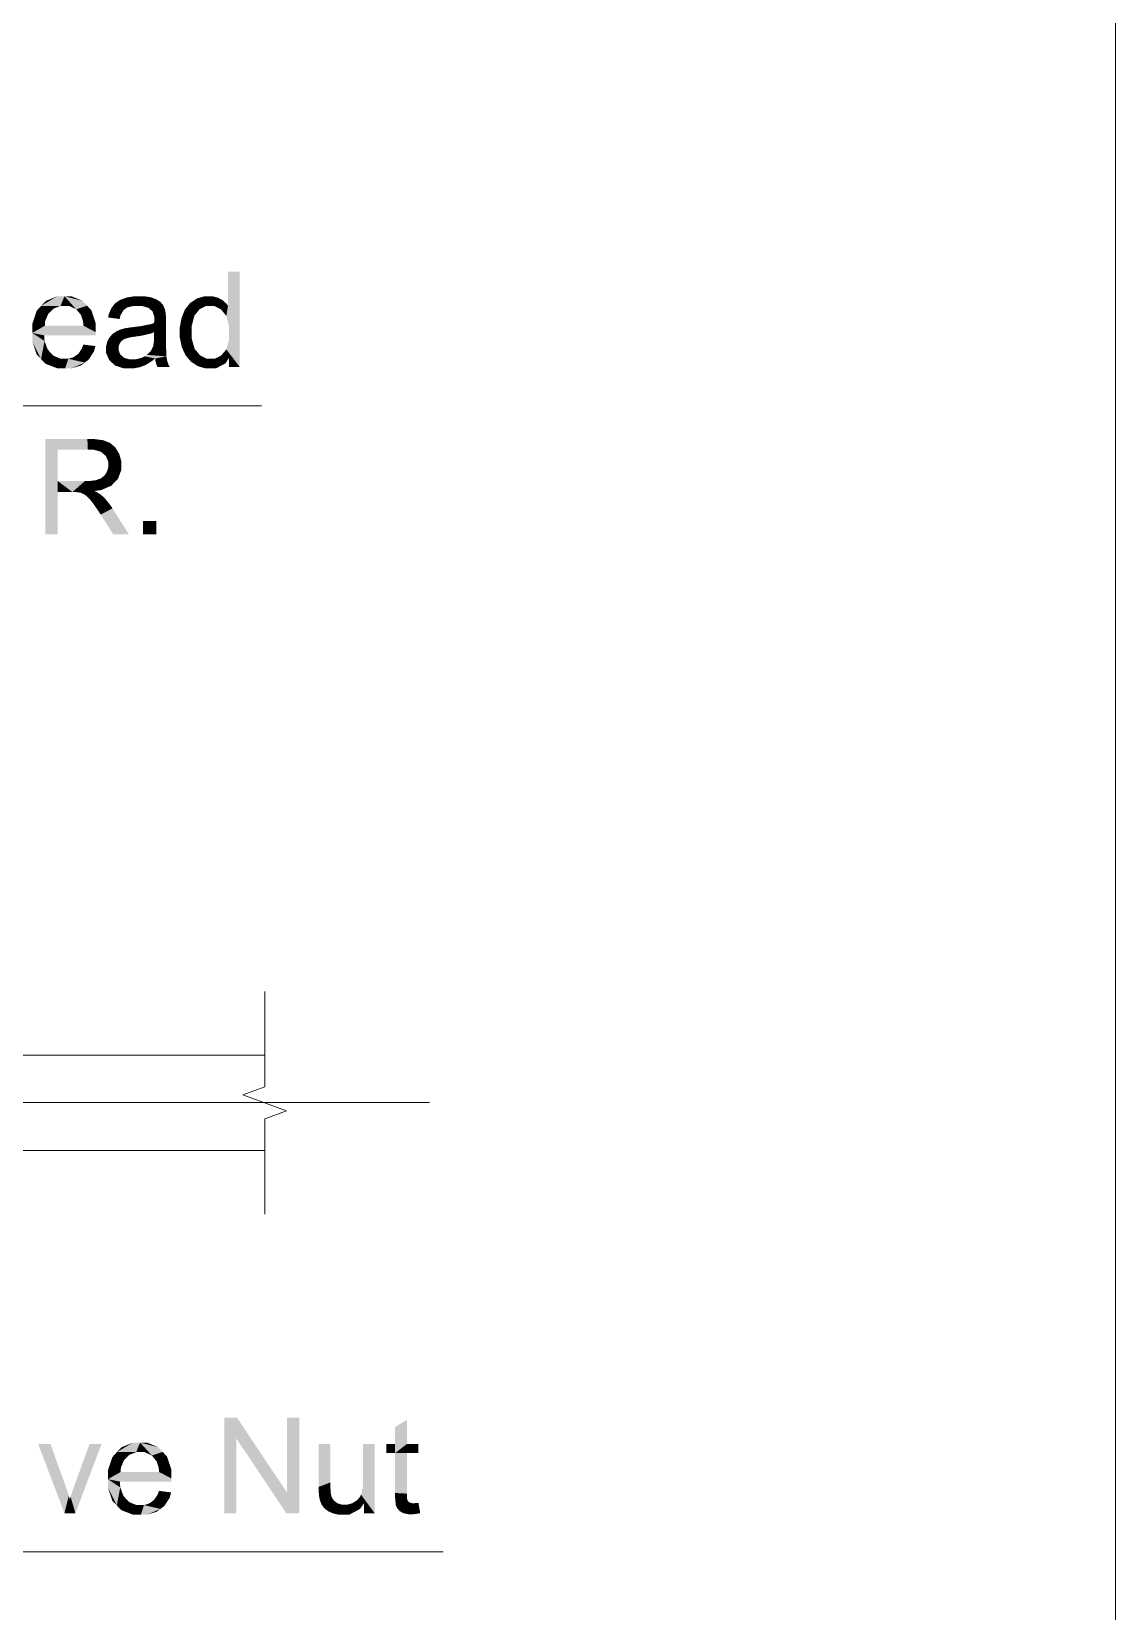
# Model space of a CAD drawing. Header units: millimetres. Extents: x 2 to 579, y 1 to 405.
# Drawn here: x 246.73 to 262.08, y 86.56 to 108.92 of the extents above; entities that cross this region are included whole.
import ezdxf

# ---------------------------------------------------------------- set-up
doc = ezdxf.new("R2010")
doc.units = ezdxf.units.MM
doc.linetypes.add('XKITLINE00', pattern=[0])
doc.layers.add('LinkedObject', color=7, linetype='Continuous', lineweight=0)

# ---------------------------------------------------------------- blocks, each defined once
blk = doc.blocks.new('*A4')
at = {"layer": 'LinkedObject'}
for points in [[(249.679, 105.519), (249.513, 105.035), (249.513, 105.519)], [(249.679, 105.519), (249.528, 104.744), (249.513, 105.035)], [(249.528, 104.744), (249.679, 105.519), (249.679, 104.169)], [(247.097, 105.17), (246.868, 105.033), (246.932, 105.102)], [(247.198, 105.17), (246.868, 105.033), (247.097, 105.17)], [(247.142, 105.033), (246.868, 105.033), (247.198, 105.17)], [(247.142, 105.033), (247.198, 105.17), (247.199, 105.033)], [(247.198, 105.17), (247.262, 105.033), (247.199, 105.033)], [(247.456, 105.103), (247.198, 105.17), (247.296, 105.17)], [(247.518, 105.036), (247.198, 105.17), (247.456, 105.103)], [(247.364, 104.985), (247.198, 105.17), (247.518, 105.036)], [(247.262, 105.033), (247.198, 105.17), (247.364, 104.985)], [(247.987, 105.118), (248.088, 105.012), (247.914, 105.069)], [(248.035, 105.135), (248.088, 105.012), (247.987, 105.118)], [(248.194, 105.17), (248.035, 105.135), (248.083, 105.152)], [(248.174, 105.032), (248.035, 105.135), (248.194, 105.17)], [(248.088, 105.012), (248.035, 105.135), (248.174, 105.032)], [(248.174, 105.032), (248.194, 105.17), (248.233, 105.032)], [(248.233, 105.032), (248.194, 105.17), (248.295, 105.032)], [(248.257, 105.17), (248.295, 105.032), (248.194, 105.17)], [(248.421, 105.155), (248.257, 105.17), (248.32, 105.17)], [(248.461, 105.14), (248.257, 105.17), (248.421, 105.155)], [(248.39, 105.004), (248.257, 105.17), (248.461, 105.14)], [(248.295, 105.032), (248.257, 105.17), (248.39, 105.004)], [(248.39, 105.004), (248.461, 105.14), (248.421, 104.976)], [(248.421, 104.976), (248.461, 105.14), (248.445, 104.955)], [(248.461, 105.14), (248.468, 104.884), (248.445, 104.955)], [(248.576, 105.066), (248.468, 104.884), (248.461, 105.14)], [(248.557, 105.088), (248.461, 105.14), (248.5, 105.125)], [(248.576, 105.066), (248.461, 105.14), (248.557, 105.088)], [(249.113, 104.987), (248.977, 105.074), (249.026, 105.106)], [(249.075, 105.138), (249.205, 105.032), (249.026, 105.106)], [(249.026, 105.106), (249.205, 105.032), (249.113, 104.987)], [(249.184, 105.17), (249.205, 105.032), (249.075, 105.138)], [(249.244, 105.17), (249.205, 105.032), (249.184, 105.17)], [(249.205, 105.032), (249.244, 105.17), (249.26, 105.032)], [(249.244, 105.17), (249.317, 105.032), (249.26, 105.032)], [(249.288, 105.17), (249.317, 105.032), (249.244, 105.17)], [(249.367, 105.151), (249.317, 105.032), (249.288, 105.17)], [(249.401, 105.132), (249.317, 105.032), (249.367, 105.151)], [(249.401, 105.132), (249.412, 104.985), (249.317, 105.032)], [(249.435, 105.114), (249.412, 104.985), (249.401, 105.132)], [(249.491, 105.065), (249.412, 104.985), (249.435, 105.114)], [(246.868, 105.033), (246.742, 104.774), (246.805, 104.965)], [(246.968, 104.919), (246.742, 104.774), (246.868, 105.033)], [(246.925, 104.817), (246.742, 104.774), (246.968, 104.919)], [(246.868, 105.033), (247.007, 104.957), (246.968, 104.919)], [(247.007, 104.957), (246.868, 105.033), (247.046, 104.995)], [(247.046, 104.995), (246.868, 105.033), (247.142, 105.033)], [(247.364, 104.985), (247.518, 105.036), (247.404, 104.938)], [(247.518, 105.036), (247.43, 104.907), (247.404, 104.938)], [(247.43, 104.907), (247.518, 105.036), (247.461, 104.814)], [(247.461, 104.814), (247.518, 105.036), (247.642, 104.782)], [(247.642, 104.782), (247.518, 105.036), (247.58, 104.969)], [(247.889, 105.037), (247.816, 104.869), (247.864, 105.005)], [(248.033, 104.971), (247.816, 104.869), (247.889, 105.037)], [(247.864, 105.005), (247.816, 104.869), (247.827, 104.921)], [(247.991, 104.899), (247.816, 104.869), (248.033, 104.971)], [(247.816, 104.869), (247.991, 104.899), (247.978, 104.847)], [(247.914, 105.069), (248.088, 105.012), (247.889, 105.037)], [(248.033, 104.971), (247.889, 105.037), (248.06, 104.991)], [(248.06, 104.991), (247.889, 105.037), (248.088, 105.012)], [(248.468, 104.807), (248.631, 104.932), (248.467, 104.79)], [(248.467, 104.79), (248.631, 104.932), (248.468, 104.661)], [(248.594, 105.044), (248.468, 104.884), (248.576, 105.066)], [(248.62, 104.987), (248.468, 104.884), (248.594, 105.044)], [(248.627, 104.953), (248.468, 104.884), (248.62, 104.987)], [(248.468, 104.884), (248.627, 104.953), (248.631, 104.932)], [(248.468, 104.884), (248.631, 104.932), (248.468, 104.834)], [(248.468, 104.834), (248.631, 104.932), (248.468, 104.829)], [(248.468, 104.829), (248.631, 104.932), (248.468, 104.807)], [(248.636, 104.856), (248.468, 104.661), (248.631, 104.932)], [(248.88, 104.923), (248.831, 104.658), (248.856, 104.864)], [(249.038, 104.897), (248.831, 104.658), (248.88, 104.923)], [(249.001, 104.755), (248.831, 104.658), (249.038, 104.897)], [(248.904, 104.983), (249.076, 104.942), (248.88, 104.923)], [(248.88, 104.923), (249.076, 104.942), (249.038, 104.897)], [(248.977, 105.074), (249.076, 104.942), (248.904, 104.983)], [(249.076, 104.942), (248.977, 105.074), (249.113, 104.987)], [(249.513, 105.035), (249.412, 104.985), (249.491, 105.065)], [(249.412, 104.985), (249.513, 105.035), (249.451, 104.938)], [(249.451, 104.938), (249.513, 105.035), (249.489, 104.891)], [(249.513, 105.035), (249.528, 104.744), (249.489, 104.891)], [(246.742, 104.774), (246.925, 104.817), (246.921, 104.753)], [(246.921, 104.753), (246.742, 104.65), (246.742, 104.774)], [(246.921, 104.753), (247.642, 104.66), (246.742, 104.65)], [(247.642, 104.653), (246.742, 104.65), (247.642, 104.66)], [(247.642, 104.631), (246.742, 104.65), (247.642, 104.653)], [(246.742, 104.65), (246.867, 104.28), (246.742, 104.531)], [(246.916, 104.536), (246.867, 104.28), (246.742, 104.65)], [(246.916, 104.536), (246.742, 104.65), (246.912, 104.616)], [(247.641, 104.616), (246.742, 104.65), (247.642, 104.631)], [(246.912, 104.616), (246.742, 104.65), (247.641, 104.616)], [(247.466, 104.753), (247.642, 104.66), (246.921, 104.753)], [(247.461, 104.814), (247.642, 104.782), (247.466, 104.753)], [(247.642, 104.66), (247.466, 104.753), (247.642, 104.782)], [(247.999, 104.529), (247.879, 104.636), (247.906, 104.654)], [(247.932, 104.672), (248.032, 104.556), (247.906, 104.654)], [(247.906, 104.654), (248.032, 104.556), (247.999, 104.529)], [(247.992, 104.699), (248.032, 104.556), (247.932, 104.672)], [(248.025, 104.708), (248.032, 104.556), (247.992, 104.699)], [(248.049, 104.715), (248.074, 104.574), (248.025, 104.708)], [(248.032, 104.556), (248.025, 104.708), (248.053, 104.565)], [(248.053, 104.565), (248.025, 104.708), (248.074, 104.574)], [(248.123, 104.727), (248.146, 104.591), (248.049, 104.715)], [(248.049, 104.715), (248.146, 104.591), (248.074, 104.574)], [(248.172, 104.733), (248.198, 104.598), (248.123, 104.727)], [(248.123, 104.727), (248.198, 104.598), (248.146, 104.591)], [(248.272, 104.745), (248.288, 104.611), (248.172, 104.733)], [(248.172, 104.733), (248.288, 104.611), (248.198, 104.598)], [(248.42, 104.774), (248.468, 104.661), (248.272, 104.745)], [(248.272, 104.745), (248.468, 104.661), (248.288, 104.611)], [(248.288, 104.611), (248.468, 104.661), (248.423, 104.642)], [(248.467, 104.79), (248.468, 104.661), (248.42, 104.774)], [(248.636, 104.8), (248.467, 104.6), (248.468, 104.661)], [(248.636, 104.579), (248.467, 104.6), (248.636, 104.8)], [(248.636, 104.8), (248.468, 104.661), (248.636, 104.856)], [(248.856, 104.864), (248.831, 104.658), (248.831, 104.731)], [(248.831, 104.658), (249.001, 104.755), (249.001, 104.658)], [(248.831, 104.658), (249.001, 104.564), (248.831, 104.583)], [(249.001, 104.564), (248.831, 104.658), (249.001, 104.658)], [(249.528, 104.744), (249.679, 104.169), (249.528, 104.644)], [(246.742, 104.531), (246.867, 104.28), (246.804, 104.346)], [(246.962, 104.412), (246.867, 104.28), (246.916, 104.536)], [(247.395, 104.356), (247.636, 104.464), (247.541, 104.272)], [(247.446, 104.433), (247.636, 104.464), (247.395, 104.356)], [(247.636, 104.464), (247.446, 104.433), (247.465, 104.485)], [(247.541, 104.272), (247.636, 104.464), (247.616, 104.389)], [(247.82, 104.559), (247.788, 104.428), (247.804, 104.529)], [(247.976, 104.493), (247.788, 104.428), (247.82, 104.559)], [(247.804, 104.529), (247.788, 104.428), (247.788, 104.464)], [(247.965, 104.454), (247.788, 104.428), (247.976, 104.493)], [(247.788, 104.428), (247.965, 104.454), (247.965, 104.432)], [(247.965, 104.399), (247.788, 104.428), (247.965, 104.432)], [(247.788, 104.428), (247.965, 104.399), (247.788, 104.366)], [(247.837, 104.588), (247.988, 104.511), (247.82, 104.559)], [(247.82, 104.559), (247.988, 104.511), (247.976, 104.493)], [(247.879, 104.636), (247.988, 104.511), (247.837, 104.588)], [(247.988, 104.511), (247.879, 104.636), (247.999, 104.529)], [(248.368, 104.34), (248.636, 104.464), (248.641, 104.318)], [(248.423, 104.398), (248.636, 104.464), (248.368, 104.34)], [(248.441, 104.434), (248.636, 104.464), (248.423, 104.398)], [(248.636, 104.464), (248.441, 104.434), (248.454, 104.462)], [(248.454, 104.462), (248.636, 104.579), (248.636, 104.464)], [(248.467, 104.545), (248.636, 104.579), (248.454, 104.462)], [(248.636, 104.579), (248.467, 104.545), (248.467, 104.6)], [(248.831, 104.583), (249.001, 104.564), (248.858, 104.45)], [(248.858, 104.45), (249.001, 104.564), (248.885, 104.392)], [(248.885, 104.392), (249.001, 104.564), (249.041, 104.423)], [(249.041, 104.423), (248.988, 104.244), (248.885, 104.392)], [(249.081, 104.377), (248.988, 104.244), (249.041, 104.423)], [(249.528, 104.553), (249.679, 104.169), (249.49, 104.417)], [(249.528, 104.644), (249.679, 104.169), (249.528, 104.553)], [(246.867, 104.28), (246.962, 104.412), (246.93, 104.214)], [(247.003, 104.37), (246.93, 104.214), (246.962, 104.412)], [(247.044, 104.327), (246.93, 104.214), (247.003, 104.37)], [(247.044, 104.327), (247.207, 104.148), (246.93, 104.214)], [(246.93, 104.214), (247.207, 104.148), (247.1, 104.148)], [(247.146, 104.284), (247.207, 104.148), (247.044, 104.327)], [(247.207, 104.284), (247.207, 104.148), (247.146, 104.284)], [(247.253, 104.284), (247.487, 104.231), (247.207, 104.148)], [(247.253, 104.284), (247.207, 104.148), (247.207, 104.284)], [(247.207, 104.148), (247.487, 104.231), (247.292, 104.148)], [(247.33, 104.308), (247.487, 104.231), (247.253, 104.284)], [(247.292, 104.148), (247.487, 104.231), (247.432, 104.189)], [(247.362, 104.332), (247.541, 104.272), (247.33, 104.308)], [(247.487, 104.231), (247.33, 104.308), (247.541, 104.272)], [(247.395, 104.356), (247.541, 104.272), (247.362, 104.332)], [(247.788, 104.366), (247.965, 104.399), (247.831, 104.266)], [(247.831, 104.266), (247.965, 104.399), (247.874, 104.226)], [(247.874, 104.226), (247.965, 104.399), (247.99, 104.344)], [(247.99, 104.344), (247.917, 104.187), (247.874, 104.226)], [(248.015, 104.322), (247.917, 104.187), (247.99, 104.344)], [(248.04, 104.299), (247.917, 104.187), (248.015, 104.322)], [(247.917, 104.187), (248.04, 104.299), (248.041, 104.148)], [(248.122, 104.148), (248.04, 104.299), (248.113, 104.277)], [(248.041, 104.148), (248.04, 104.299), (248.122, 104.148)], [(248.113, 104.277), (248.17, 104.148), (248.122, 104.148)], [(248.161, 104.277), (248.17, 104.148), (248.113, 104.277)], [(248.209, 104.277), (248.17, 104.148), (248.161, 104.277)], [(248.17, 104.148), (248.209, 104.277), (248.262, 104.164)], [(248.304, 104.18), (248.209, 104.277), (248.294, 104.298)], [(248.262, 104.164), (248.209, 104.277), (248.304, 104.18)], [(248.482, 104.289), (248.294, 104.298), (248.331, 104.319)], [(248.435, 104.251), (248.294, 104.298), (248.482, 104.289)], [(248.347, 104.196), (248.294, 104.298), (248.435, 104.251)], [(248.304, 104.18), (248.294, 104.298), (248.347, 104.196)], [(248.368, 104.34), (248.641, 104.318), (248.331, 104.319)], [(248.641, 104.318), (248.482, 104.289), (248.331, 104.319)], [(248.482, 104.289), (248.641, 104.318), (248.485, 104.255)], [(248.485, 104.255), (248.641, 104.318), (248.646, 104.287)], [(248.646, 104.287), (248.502, 104.195), (248.485, 104.255)], [(248.652, 104.256), (248.502, 104.195), (248.646, 104.287)], [(248.652, 104.256), (248.515, 104.169), (248.502, 104.195)], [(248.673, 104.197), (248.515, 104.169), (248.652, 104.256)], [(248.885, 104.392), (248.988, 104.244), (248.912, 104.334)], [(248.988, 104.244), (249.081, 104.377), (249.037, 104.212)], [(249.037, 104.212), (249.081, 104.377), (249.12, 104.331)], [(249.12, 104.331), (249.252, 104.148), (249.037, 104.212)], [(249.037, 104.212), (249.252, 104.148), (249.086, 104.18)], [(249.214, 104.284), (249.252, 104.148), (249.12, 104.331)], [(249.252, 104.148), (249.214, 104.284), (249.267, 104.284)], [(249.252, 104.148), (249.525, 104.293), (249.342, 104.148)], [(249.322, 104.284), (249.525, 104.293), (249.252, 104.148)], [(249.322, 104.284), (249.252, 104.148), (249.267, 104.284)], [(249.414, 104.328), (249.525, 104.293), (249.322, 104.284)], [(249.342, 104.148), (249.525, 104.293), (249.479, 104.221)], [(249.525, 104.293), (249.414, 104.328), (249.452, 104.373)], [(249.49, 104.417), (249.525, 104.293), (249.452, 104.373)], [(249.49, 104.417), (249.679, 104.169), (249.525, 104.293)], [(249.525, 104.293), (249.679, 104.169), (249.525, 104.169)], [(248.515, 104.169), (248.673, 104.197), (248.688, 104.169)], [(249.086, 104.18), (249.252, 104.148), (249.193, 104.148)], [(247.103, 102.553), (246.925, 101.799), (246.925, 103.149)], [(246.925, 103.149), (247.103, 103), (247.103, 102.553)], [(247.529, 103), (246.925, 103.149), (247.522, 103.149)], [(247.103, 103), (246.925, 103.149), (247.529, 103)], [(247.522, 103.149), (247.604, 103), (247.529, 103)], [(247.749, 103.131), (247.522, 103.149), (247.612, 103.149)], [(247.796, 103.112), (247.522, 103.149), (247.749, 103.131)], [(247.714, 102.969), (247.522, 103.149), (247.796, 103.112)], [(247.604, 103), (247.522, 103.149), (247.714, 102.969)], [(247.796, 103.112), (247.749, 102.938), (247.714, 102.969)], [(247.843, 103.094), (247.749, 102.938), (247.796, 103.112)], [(247.749, 102.938), (247.843, 103.094), (247.784, 102.908)], [(247.784, 102.908), (247.843, 103.094), (247.946, 102.984)], [(247.946, 102.984), (247.843, 103.094), (247.918, 103.03)], [(247.946, 102.984), (247.818, 102.829), (247.784, 102.908)], [(247.974, 102.938), (247.818, 102.829), (247.946, 102.984)], [(248.002, 102.836), (247.818, 102.829), (247.974, 102.938)], [(247.783, 102.66), (247.909, 102.538), (247.765, 102.632)], [(247.8, 102.688), (247.909, 102.538), (247.783, 102.66)], [(247.8, 102.688), (248.002, 102.78), (247.909, 102.538)], [(247.818, 102.748), (248.002, 102.78), (247.8, 102.688)], [(248.002, 102.78), (247.818, 102.829), (248.002, 102.836)], [(247.818, 102.829), (248.002, 102.78), (247.818, 102.781)], [(248.002, 102.78), (247.818, 102.748), (247.818, 102.781)], [(247.909, 102.538), (248.002, 102.78), (247.956, 102.587)], [(247.956, 102.587), (248.002, 102.78), (248.002, 102.709)], [(247.103, 102.553), (247.103, 102.398), (246.925, 101.799)], [(247.31, 102.398), (247.103, 102.553), (247.486, 102.553)], [(247.103, 102.398), (247.103, 102.553), (247.31, 102.398)], [(247.31, 102.398), (247.486, 102.553), (247.344, 102.398)], [(247.344, 102.398), (247.486, 102.553), (247.394, 102.395)], [(247.394, 102.395), (247.486, 102.553), (247.409, 102.392)], [(247.409, 102.392), (247.486, 102.553), (247.43, 102.387)], [(247.43, 102.387), (247.486, 102.553), (247.47, 102.369)], [(247.47, 102.369), (247.486, 102.553), (247.547, 102.553)], [(247.47, 102.369), (247.547, 102.553), (247.49, 102.356)], [(247.547, 102.553), (247.622, 102.413), (247.49, 102.356)], [(247.49, 102.356), (247.622, 102.413), (247.51, 102.343)], [(247.622, 102.413), (247.556, 102.298), (247.51, 102.343)], [(247.643, 102.566), (247.622, 102.413), (247.547, 102.553)], [(247.658, 102.396), (247.556, 102.298), (247.622, 102.413)], [(247.622, 102.413), (247.643, 102.566), (247.719, 102.426)], [(247.678, 102.579), (247.909, 102.538), (247.643, 102.566)], [(247.863, 102.489), (247.643, 102.566), (247.909, 102.538)], [(247.719, 102.426), (247.643, 102.566), (247.863, 102.489)], [(247.712, 102.591), (247.909, 102.538), (247.678, 102.579)], [(247.909, 102.538), (247.712, 102.591), (247.765, 102.632)], [(246.925, 101.799), (247.103, 102.398), (247.103, 101.799)], [(247.556, 102.298), (247.658, 102.396), (247.581, 102.266)], [(247.581, 102.266), (247.658, 102.396), (247.606, 102.233)], [(247.606, 102.233), (247.658, 102.396), (247.73, 102.346)], [(247.73, 102.346), (247.671, 102.14), (247.606, 102.233)], [(247.73, 102.346), (247.658, 102.396), (247.712, 102.362)], [(247.769, 102.31), (247.671, 102.14), (247.73, 102.346)], [(247.843, 102.22), (247.671, 102.14), (247.769, 102.31)], [(247.671, 102.14), (247.843, 102.22), (247.71, 102.08)], [(247.71, 102.08), (247.843, 102.22), (247.878, 102.166)], [(247.71, 102.08), (247.878, 102.166), (247.888, 101.799)], [(247.888, 101.799), (247.878, 102.166), (248.111, 101.799)], [(248.497, 101.988), (248.308, 101.799), (248.308, 101.988)], [(248.497, 101.799), (248.308, 101.799), (248.497, 101.988)], [(249.459, 89.295), (249.63, 89.005), (249.459, 87.945)], [(249.63, 89.005), (249.459, 89.295), (249.642, 89.295)], [(249.63, 89.005), (249.642, 89.295), (250.338, 87.945)], [(250.338, 87.945), (249.642, 89.295), (250.35, 88.235)], [(250.521, 89.295), (250.35, 88.235), (250.35, 89.295)], [(250.521, 87.945), (250.35, 88.235), (250.521, 89.295)], [(252.045, 89.265), (251.879, 88.924), (251.879, 89.166)], [(251.879, 88.924), (252.045, 89.265), (251.879, 88.795)], [(252.045, 88.924), (251.879, 88.795), (252.045, 89.265)], [(249.459, 87.945), (249.63, 89.005), (249.63, 87.945)], [(247.001, 88.924), (247.198, 87.945), (246.826, 88.924)], [(247.211, 88.337), (247.198, 87.945), (247.001, 88.924)], [(247.723, 88.924), (247.335, 88.326), (247.552, 88.924)], [(247.353, 87.945), (247.335, 88.326), (247.723, 88.924)], [(247.94, 88.809), (247.813, 88.549), (247.877, 88.741)], [(248.04, 88.694), (247.813, 88.549), (247.94, 88.809)], [(248.168, 88.945), (247.94, 88.809), (248.003, 88.877)], [(248.269, 88.945), (247.94, 88.809), (248.168, 88.945)], [(248.213, 88.809), (247.94, 88.809), (248.269, 88.945)], [(247.94, 88.809), (248.079, 88.732), (248.04, 88.694)], [(248.079, 88.732), (247.94, 88.809), (248.117, 88.771)], [(248.117, 88.771), (247.94, 88.809), (248.213, 88.809)], [(248.213, 88.809), (248.269, 88.945), (248.27, 88.809)], [(248.269, 88.945), (248.333, 88.809), (248.27, 88.809)], [(248.527, 88.878), (248.269, 88.945), (248.367, 88.945)], [(248.589, 88.812), (248.269, 88.945), (248.527, 88.878)], [(248.436, 88.761), (248.269, 88.945), (248.589, 88.812)], [(248.333, 88.809), (248.269, 88.945), (248.436, 88.761)], [(248.436, 88.761), (248.589, 88.812), (248.475, 88.713)], [(248.589, 88.812), (248.501, 88.682), (248.475, 88.713)], [(248.501, 88.682), (248.589, 88.812), (248.532, 88.59)], [(248.532, 88.59), (248.589, 88.812), (248.713, 88.557)], [(248.713, 88.557), (248.589, 88.812), (248.651, 88.745)], [(250.963, 88.924), (250.797, 88.317), (250.797, 88.924)], [(250.963, 88.381), (250.797, 88.317), (250.963, 88.924)], [(251.589, 88.924), (251.423, 88.4), (251.423, 88.924)], [(251.589, 87.945), (251.423, 88.4), (251.589, 88.924)], [(251.756, 88.924), (251.879, 88.795), (251.756, 88.795)], [(251.879, 88.924), (251.879, 88.795), (251.756, 88.924)], [(252.045, 88.795), (251.879, 88.795), (252.045, 88.924)], [(251.879, 88.231), (252.045, 88.795), (252.045, 88.222)], [(251.879, 88.795), (252.045, 88.795), (251.879, 88.231)], [(252.21, 88.795), (252.045, 88.924), (252.21, 88.924)], [(252.045, 88.795), (252.045, 88.924), (252.21, 88.795)], [(247.997, 88.592), (247.813, 88.549), (248.04, 88.694)], [(247.813, 88.549), (247.997, 88.592), (247.993, 88.528)], [(247.993, 88.528), (247.813, 88.426), (247.813, 88.549)], [(248.532, 88.59), (248.713, 88.557), (248.538, 88.528)], [(248.713, 88.436), (248.538, 88.528), (248.713, 88.557)], [(247.228, 88.29), (247.198, 87.945), (247.211, 88.337)], [(247.335, 88.326), (247.353, 87.945), (247.316, 88.272)], [(247.993, 88.528), (248.713, 88.436), (247.813, 88.426)], [(248.713, 88.428), (247.813, 88.426), (248.713, 88.436)], [(248.713, 88.406), (247.813, 88.426), (248.713, 88.428)], [(247.813, 88.426), (247.939, 88.055), (247.813, 88.307)], [(247.988, 88.311), (247.939, 88.055), (247.813, 88.426)], [(247.988, 88.311), (247.813, 88.426), (247.983, 88.392)], [(248.713, 88.392), (247.813, 88.426), (248.713, 88.406)], [(247.983, 88.392), (247.813, 88.426), (248.713, 88.392)], [(248.538, 88.528), (248.713, 88.436), (247.993, 88.528)], [(250.797, 88.317), (250.963, 88.381), (250.963, 88.316)], [(251.423, 88.337), (251.589, 87.945), (251.409, 88.241)], [(251.423, 88.4), (251.589, 87.945), (251.423, 88.337)], [(247.259, 88.191), (247.198, 87.945), (247.228, 88.29)], [(247.274, 88.14), (247.198, 87.945), (247.259, 88.191)], [(247.274, 88.14), (247.353, 87.945), (247.198, 87.945)], [(247.285, 88.179), (247.353, 87.945), (247.274, 88.14)], [(247.316, 88.272), (247.353, 87.945), (247.285, 88.179)], [(247.813, 88.307), (247.939, 88.055), (247.876, 88.121)], [(248.033, 88.188), (247.939, 88.055), (247.988, 88.311)], [(247.939, 88.055), (248.033, 88.188), (248.001, 87.989)], [(248.074, 88.145), (248.001, 87.989), (248.033, 88.188)], [(248.115, 88.102), (248.001, 87.989), (248.074, 88.145)], [(248.115, 88.102), (248.278, 87.923), (248.001, 87.989)], [(248.217, 88.06), (248.278, 87.923), (248.115, 88.102)], [(248.434, 88.108), (248.613, 88.048), (248.402, 88.084)], [(248.466, 88.132), (248.613, 88.048), (248.434, 88.108)], [(248.466, 88.132), (248.708, 88.239), (248.613, 88.048)], [(248.517, 88.208), (248.708, 88.239), (248.466, 88.132)], [(248.708, 88.239), (248.517, 88.208), (248.536, 88.261)], [(248.613, 88.048), (248.708, 88.239), (248.688, 88.164)], [(250.35, 88.235), (250.521, 87.945), (250.338, 87.945)], [(250.797, 88.317), (250.963, 88.316), (250.797, 88.264)], [(250.963, 88.316), (250.802, 88.187), (250.797, 88.264)], [(250.968, 88.229), (250.802, 88.187), (250.963, 88.316)], [(250.802, 88.187), (250.968, 88.229), (250.807, 88.163)], [(250.807, 88.163), (250.968, 88.229), (250.973, 88.206)], [(250.981, 88.174), (250.807, 88.163), (250.973, 88.206)], [(250.807, 88.163), (250.981, 88.174), (250.814, 88.126)], [(250.814, 88.126), (250.981, 88.174), (250.84, 88.065)], [(250.84, 88.065), (250.981, 88.174), (250.858, 88.04)], [(250.858, 88.04), (250.981, 88.174), (251.014, 88.122)], [(250.858, 88.04), (251.014, 88.122), (250.876, 88.015)], [(250.876, 88.015), (251.014, 88.122), (250.932, 87.973)], [(250.932, 87.973), (251.014, 88.122), (250.969, 87.956)], [(250.969, 87.956), (251.014, 88.122), (251.039, 88.104)], [(251.064, 88.085), (250.969, 87.956), (251.039, 88.104)], [(251.303, 88.105), (251.383, 88.006), (251.271, 88.085)], [(251.336, 88.124), (251.383, 88.006), (251.303, 88.105)], [(251.44, 88.089), (251.336, 88.124), (251.382, 88.176)], [(251.383, 88.006), (251.336, 88.124), (251.44, 88.089)], [(251.396, 88.209), (251.589, 87.945), (251.382, 88.176)], [(251.382, 88.176), (251.589, 87.945), (251.44, 88.089)], [(251.409, 88.241), (251.589, 87.945), (251.396, 88.209)], [(252.045, 88.222), (251.879, 88.157), (251.879, 88.231)], [(252.045, 88.187), (251.879, 88.157), (252.045, 88.222)], [(252.045, 88.187), (251.899, 88.035), (251.879, 88.157)], [(251.879, 88.157), (251.899, 88.035), (251.889, 88.058)], [(252.05, 88.141), (251.899, 88.035), (252.045, 88.187)], [(251.899, 88.035), (252.05, 88.141), (252.058, 88.121)], [(251.899, 88.035), (252.058, 88.121), (251.91, 88.012)], [(251.91, 88.012), (252.058, 88.121), (251.945, 87.974)], [(251.945, 87.974), (252.058, 88.121), (251.969, 87.96)], [(251.969, 87.96), (252.058, 88.121), (252.072, 88.105)], [(252.072, 88.105), (251.994, 87.946), (251.969, 87.96)], [(252.082, 88.099), (251.994, 87.946), (252.072, 88.105)], [(252.092, 88.093), (251.994, 87.946), (252.082, 88.099)], [(248.001, 87.989), (248.278, 87.923), (248.171, 87.923)], [(248.279, 88.06), (248.278, 87.923), (248.217, 88.06)], [(248.324, 88.06), (248.558, 88.006), (248.278, 87.923)], [(248.324, 88.06), (248.278, 87.923), (248.279, 88.06)], [(248.278, 87.923), (248.558, 88.006), (248.364, 87.923)], [(248.402, 88.084), (248.558, 88.006), (248.324, 88.06)], [(248.364, 87.923), (248.558, 88.006), (248.503, 87.965)], [(248.558, 88.006), (248.402, 88.084), (248.613, 88.048)], [(250.969, 87.956), (251.064, 88.085), (251.007, 87.94)], [(251.007, 87.94), (251.064, 88.085), (251.087, 87.923)], [(251.13, 87.923), (251.064, 88.085), (251.127, 88.066)], [(251.087, 87.923), (251.064, 88.085), (251.13, 87.923)], [(251.164, 88.066), (251.13, 87.923), (251.127, 88.066)], [(251.201, 88.066), (251.383, 88.006), (251.13, 87.923)], [(251.201, 88.066), (251.13, 87.923), (251.164, 88.066)], [(251.13, 87.923), (251.383, 88.006), (251.228, 87.923)], [(251.271, 88.085), (251.383, 88.006), (251.201, 88.066)], [(251.44, 88.089), (251.589, 87.945), (251.44, 87.945)], [(251.994, 87.946), (252.092, 88.093), (252.064, 87.931)], [(252.064, 87.931), (252.092, 88.093), (252.109, 87.931)], [(252.109, 87.931), (252.092, 88.093), (252.12, 88.087)], [(252.12, 88.087), (252.137, 87.931), (252.109, 87.931)], [(252.138, 88.087), (252.137, 87.931), (252.12, 88.087)], [(252.138, 88.087), (252.199, 87.939), (252.137, 87.931)], [(252.152, 88.087), (252.199, 87.939), (252.138, 88.087)], [(252.199, 87.939), (252.152, 88.087), (252.188, 88.089)], [(252.234, 87.946), (252.188, 88.089), (252.21, 88.092)], [(252.199, 87.939), (252.188, 88.089), (252.234, 87.946)]]:
    blk.add_hatch(color=7, dxfattribs=at).paths.add_polyline_path(points, flags=17)
at = {"layer": 'LinkedObject', "color": 2, "linetype": 'XKITLINE00', "lineweight": 0}
blk.add_line((262.076, 143.383), (262.076, 71.891), dxfattribs=at)
at = {"layer": 'LinkedObject', "color": 6, "linetype": 'XKITLINE00', "lineweight": 0}
for p, q in [((249.986, 103.617), (237.575, 103.617)), ((239.192, 93.756), (252.365, 93.756))]:
    blk.add_line(p, q, dxfattribs=at)
at = {"layer": 'LinkedObject', "color": 7, "linetype": 'XKITLINE00', "lineweight": 0}
for p, q in [((250.033, 95.329), (250.033, 93.979)), ((220.899, 94.43), (250.033, 94.43)), ((250.033, 93.979), (249.724, 93.866)), ((249.724, 93.866), (250.342, 93.641)), ((250.342, 93.641), (250.033, 93.529)), ((250.033, 93.529), (250.033, 92.179)), ((250.033, 93.081), (220.899, 93.081))]:
    blk.add_line(p, q, dxfattribs=at)
at = {"layer": 'LinkedObject', "color": 1, "linetype": 'XKITLINE00', "lineweight": 0}
blk.add_line((242.086, 87.399), (252.561, 87.399), dxfattribs=at)

msp = doc.modelspace()

# ---------------------------------------------------------------- block references
at = {"lineweight": 0}
msp.add_blockref('*A4', (0, 0), dxfattribs=at)

doc.saveas('drawing.dxf')
